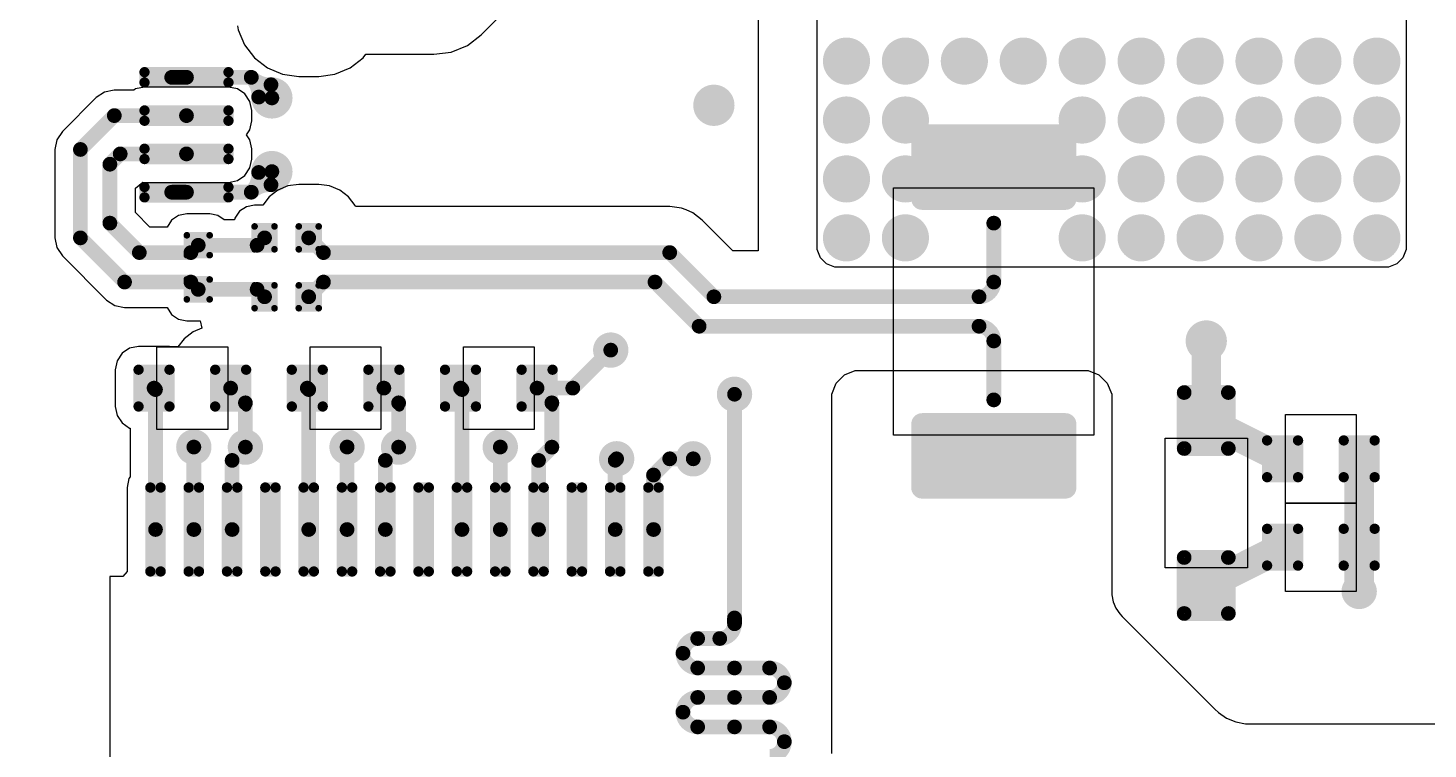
# Model space of a CAD drawing. Header units: millimetres. Extents: x 194 to 375, y 175 to 317.
# Drawn here: x 230.61 to 254.37, y 266.57 to 278.81 of the extents above; entities that cross this region are included whole.
import ezdxf

# ---------------------------------------------------------------- set-up
doc = ezdxf.new("R2010")
doc.units = ezdxf.units.MM
doc.layers.add('Mechanical20', color=56, linetype='Continuous')
doc.layers.add('TopLayer', color=1, linetype='Continuous')

# ---------------------------------------------------------------- blocks, each defined once
blk = doc.blocks.new('R_5025_12')
at = {"layer": 'TopLayer'}
for p, q in [((-2.1, -1.7), (-2.1, 1.7)), ((-2.1, 1.7), (2.1, 1.7)), ((2.1, 1.7), (2.1, -1.7)), ((2.1, -1.7), (-2.1, -1.7))]:
    blk.add_line(p, q, dxfattribs=at)
at = {"layer": 'TopLayer', "const_width": 0.181}
for points in [[(-3.084, 1.219, 1), (-2.903, 1.219, 1)], [(-1.997, 1.219, 1), (-1.816, 1.219, 1)], [(1.816, 1.219, 1), (1.997, 1.219, 1)], [(2.903, 1.219, 1), (3.084, 1.219, 1)], [(-3.084, -1.219, 1), (-2.903, -1.219, 1)], [(-1.997, -1.219, 1), (-1.816, -1.219, 1)], [(1.816, -1.219, 1), (1.997, -1.219, 1)], [(2.903, -1.219, 1), (3.084, -1.219, 1)]]:
    blk.add_lwpolyline(points, format="xyb", close=True, dxfattribs=at)
at = {"layer": 'TopLayer'}
for points in [[(-1.725, -1.219), (-1.725, 1.219), (-3.175, -1.219), (-3.175, 1.219)], [(-1.906, -1.4), (-1.906, 1.4), (-2.994, -1.4), (-2.994, 1.4)], [(3.175, -1.219), (3.175, 1.219), (1.725, -1.219), (1.725, 1.219)], [(2.994, -1.4), (2.994, 1.4), (1.906, -1.4), (1.906, 1.4)]]:
    blk.add_solid(points, dxfattribs=at)
blk = doc.blocks.new('R_1005S_17')
at = {"layer": 'TopLayer', "const_width": 0.0563}
for points in [[(-0.572, 0.194, 1), (-0.516, 0.194, 1)], [(-0.234, 0.194, 1), (-0.178, 0.194, 1)], [(0.178, 0.194, 1), (0.234, 0.194, 1)], [(0.516, 0.194, 1), (0.572, 0.194, 1)], [(-0.572, -0.194, 1), (-0.516, -0.194, 1)], [(-0.234, -0.194, 1), (-0.178, -0.194, 1)], [(0.178, -0.194, 1), (0.234, -0.194, 1)], [(0.516, -0.194, 1), (0.572, -0.194, 1)]]:
    blk.add_lwpolyline(points, format="xyb", close=True, dxfattribs=at)
at = {"layer": 'TopLayer'}
for points in [[(-0.206, 0.25), (-0.544, 0.25), (-0.206, -0.25), (-0.544, -0.25)], [(0.544, 0.25), (0.206, 0.25), (0.544, -0.25), (0.206, -0.25)], [(-0.15, 0.194), (-0.6, 0.194), (-0.15, -0.194), (-0.6, -0.194)], [(0.6, 0.194), (0.15, 0.194), (0.6, -0.194), (0.15, -0.194)]]:
    blk.add_solid(points, dxfattribs=at)
blk = doc.blocks.new('R_1005S_18')
at = {"layer": 'TopLayer', "const_width": 0.0563}
for points in [[(-0.572, 0.194, 1), (-0.516, 0.194, 1)], [(-0.234, 0.194, 1), (-0.178, 0.194, 1)], [(0.178, 0.194, 1), (0.234, 0.194, 1)], [(0.516, 0.194, 1), (0.572, 0.194, 1)], [(-0.572, -0.194, 1), (-0.516, -0.194, 1)], [(-0.234, -0.194, 1), (-0.178, -0.194, 1)], [(0.178, -0.194, 1), (0.234, -0.194, 1)], [(0.516, -0.194, 1), (0.572, -0.194, 1)]]:
    blk.add_lwpolyline(points, format="xyb", close=True, dxfattribs=at)
at = {"layer": 'TopLayer'}
for points in [[(-0.206, 0.25), (-0.544, 0.25), (-0.206, -0.25), (-0.544, -0.25)], [(0.544, 0.25), (0.206, 0.25), (0.544, -0.25), (0.206, -0.25)], [(-0.15, 0.194), (-0.6, 0.194), (-0.15, -0.194), (-0.6, -0.194)], [(0.6, 0.194), (0.15, 0.194), (0.6, -0.194), (0.15, -0.194)]]:
    blk.add_solid(points, dxfattribs=at)
blk = doc.blocks.new('C_1005S_24')
at = {"layer": 'TopLayer', "const_width": 0.0563}
for points in [[(-0.572, 0.194, 1), (-0.516, 0.194, 1)], [(-0.234, 0.194, 1), (-0.178, 0.194, 1)], [(0.178, 0.194, 1), (0.234, 0.194, 1)], [(0.516, 0.194, 1), (0.572, 0.194, 1)], [(-0.572, -0.194, 1), (-0.516, -0.194, 1)], [(-0.234, -0.194, 1), (-0.178, -0.194, 1)], [(0.178, -0.194, 1), (0.234, -0.194, 1)], [(0.516, -0.194, 1), (0.572, -0.194, 1)]]:
    blk.add_lwpolyline(points, format="xyb", close=True, dxfattribs=at)
at = {"layer": 'TopLayer'}
for points in [[(-0.206, 0.25), (-0.544, 0.25), (-0.206, -0.25), (-0.544, -0.25)], [(0.544, 0.25), (0.206, 0.25), (0.544, -0.25), (0.206, -0.25)], [(-0.15, 0.194), (-0.6, 0.194), (-0.15, -0.194), (-0.6, -0.194)], [(0.6, 0.194), (0.15, 0.194), (0.6, -0.194), (0.15, -0.194)]]:
    blk.add_solid(points, dxfattribs=at)
blk = doc.blocks.new('SOD_323_120')
at = {"layer": 'TopLayer'}
for p, q in [((-1.1, -0.7), (-1.1, 0.7)), ((-1.1, 0.7), (1.1, 0.7)), ((1.1, 0.7), (1.1, -0.7)), ((1.1, -0.7), (-1.1, -0.7))]:
    blk.add_line(p, q, dxfattribs=at)
at = {"layer": 'TopLayer', "const_width": 0.125}
for points in [[(-1.937, 0.375, 1), (-1.813, 0.375, 1)], [(-0.987, 0.375, 1), (-0.863, 0.375, 1)], [(0.863, 0.375, 1), (0.987, 0.375, 1)], [(1.813, 0.375, 1), (1.937, 0.375, 1)], [(-1.937, -0.375, 1), (-1.813, -0.375, 1)], [(-0.987, -0.375, 1), (-0.863, -0.375, 1)], [(0.863, -0.375, 1), (0.987, -0.375, 1)], [(1.813, -0.375, 1), (1.937, -0.375, 1)]]:
    blk.add_lwpolyline(points, format="xyb", close=True, dxfattribs=at)
at = {"layer": 'TopLayer'}
for points in [[(-1.875, -0.5), (-0.925, -0.5), (-1.875, 0.5), (-0.925, 0.5)], [(1.875, 0.5), (0.925, 0.5), (1.875, -0.5), (0.925, -0.5)], [(-2, -0.375), (-0.8, -0.375), (-2, 0.375), (-0.8, 0.375)], [(2, 0.375), (0.8, 0.375), (2, -0.375), (0.8, -0.375)]]:
    blk.add_solid(points, dxfattribs=at)
blk = doc.blocks.new('TSSOP_28_124')
at = {"layer": 'TopLayer', "const_width": 0.0875}
for points in [[(-4.356, 4.013, 1), (-4.269, 4.013, 1)], [(-4.181, 4.013, 1), (-4.094, 4.013, 1)], [(-3.706, 4.013, 1), (-3.619, 4.013, 1)], [(-3.531, 4.013, 1), (-3.444, 4.013, 1)], [(-3.056, 4.013, 1), (-2.969, 4.013, 1)], [(-2.881, 4.013, 1), (-2.794, 4.013, 1)], [(-2.406, 4.013, 1), (-2.319, 4.013, 1)], [(-2.231, 4.013, 1), (-2.144, 4.013, 1)], [(-1.756, 4.013, 1), (-1.669, 4.013, 1)], [(-1.581, 4.013, 1), (-1.494, 4.013, 1)], [(-1.106, 4.013, 1), (-1.019, 4.013, 1)], [(-0.931, 4.013, 1), (-0.844, 4.013, 1)], [(-0.456, 4.013, 1), (-0.369, 4.013, 1)], [(-0.281, 4.013, 1), (-0.194, 4.013, 1)], [(0.194, 4.013, 1), (0.281, 4.013, 1)], [(0.369, 4.013, 1), (0.456, 4.013, 1)], [(0.844, 4.013, 1), (0.931, 4.013, 1)], [(1.019, 4.013, 1), (1.106, 4.013, 1)], [(1.494, 4.013, 1), (1.581, 4.013, 1)], [(1.669, 4.013, 1), (1.756, 4.013, 1)], [(2.144, 4.013, 1), (2.231, 4.013, 1)], [(2.319, 4.013, 1), (2.406, 4.013, 1)], [(2.794, 4.013, 1), (2.881, 4.013, 1)], [(2.969, 4.013, 1), (3.056, 4.013, 1)], [(3.444, 4.013, 1), (3.531, 4.013, 1)], [(3.619, 4.013, 1), (3.706, 4.013, 1)], [(4.094, 4.013, 1), (4.181, 4.013, 1)], [(4.269, 4.013, 1), (4.356, 4.013, 1)], [(-4.356, 2.588, 1), (-4.269, 2.588, 1)], [(-4.181, 2.588, 1), (-4.094, 2.588, 1)], [(-3.706, 2.588, 1), (-3.619, 2.588, 1)], [(-3.531, 2.588, 1), (-3.444, 2.588, 1)], [(-3.056, 2.588, 1), (-2.969, 2.588, 1)], [(-2.881, 2.588, 1), (-2.794, 2.588, 1)], [(-2.406, 2.588, 1), (-2.319, 2.588, 1)], [(-2.231, 2.588, 1), (-2.144, 2.588, 1)], [(-1.756, 2.588, 1), (-1.669, 2.588, 1)], [(-1.581, 2.588, 1), (-1.494, 2.588, 1)], [(-1.106, 2.588, 1), (-1.019, 2.588, 1)], [(-0.931, 2.588, 1), (-0.844, 2.588, 1)], [(-0.456, 2.588, 1), (-0.369, 2.588, 1)], [(-0.281, 2.588, 1), (-0.194, 2.588, 1)], [(0.194, 2.588, 1), (0.281, 2.588, 1)], [(0.369, 2.588, 1), (0.456, 2.588, 1)], [(0.844, 2.588, 1), (0.931, 2.588, 1)], [(1.019, 2.588, 1), (1.106, 2.588, 1)], [(1.494, 2.588, 1), (1.581, 2.588, 1)], [(1.669, 2.588, 1), (1.756, 2.588, 1)], [(2.144, 2.588, 1), (2.231, 2.588, 1)], [(2.319, 2.588, 1), (2.406, 2.588, 1)], [(2.794, 2.588, 1), (2.881, 2.588, 1)], [(2.969, 2.588, 1), (3.056, 2.588, 1)], [(3.444, 2.588, 1), (3.531, 2.588, 1)], [(3.619, 2.588, 1), (3.706, 2.588, 1)], [(4.094, 2.588, 1), (4.181, 2.588, 1)], [(4.269, 2.588, 1), (4.356, 2.588, 1)], [(-4.356, -2.588, 1), (-4.269, -2.588, 1)], [(-4.181, -2.588, 1), (-4.094, -2.588, 1)], [(-3.706, -2.588, 1), (-3.619, -2.588, 1)], [(-3.531, -2.588, 1), (-3.444, -2.588, 1)], [(-3.056, -2.588, 1), (-2.969, -2.588, 1)], [(-2.881, -2.588, 1), (-2.794, -2.588, 1)], [(-2.406, -2.588, 1), (-2.319, -2.588, 1)], [(-2.231, -2.588, 1), (-2.144, -2.588, 1)], [(-1.756, -2.588, 1), (-1.669, -2.588, 1)], [(-1.581, -2.588, 1), (-1.494, -2.588, 1)], [(-1.106, -2.588, 1), (-1.019, -2.588, 1)], [(-0.931, -2.588, 1), (-0.844, -2.588, 1)], [(-0.456, -2.588, 1), (-0.369, -2.588, 1)], [(-0.281, -2.588, 1), (-0.194, -2.588, 1)], [(0.194, -2.588, 1), (0.281, -2.588, 1)], [(0.369, -2.588, 1), (0.456, -2.588, 1)], [(0.844, -2.588, 1), (0.931, -2.588, 1)], [(1.019, -2.588, 1), (1.106, -2.588, 1)], [(1.494, -2.588, 1), (1.581, -2.588, 1)], [(1.669, -2.588, 1), (1.756, -2.588, 1)], [(2.144, -2.588, 1), (2.231, -2.588, 1)], [(2.319, -2.588, 1), (2.406, -2.588, 1)], [(2.794, -2.588, 1), (2.881, -2.588, 1)], [(2.969, -2.588, 1), (3.056, -2.588, 1)], [(3.444, -2.588, 1), (3.531, -2.588, 1)], [(3.619, -2.588, 1), (3.706, -2.588, 1)], [(4.094, -2.588, 1), (4.181, -2.588, 1)], [(4.269, -2.588, 1), (4.356, -2.588, 1)], [(-4.356, -4.013, 1), (-4.269, -4.013, 1)], [(-4.181, -4.013, 1), (-4.094, -4.013, 1)], [(-3.706, -4.013, 1), (-3.619, -4.013, 1)], [(-3.531, -4.013, 1), (-3.444, -4.013, 1)], [(-3.056, -4.013, 1), (-2.969, -4.013, 1)], [(-2.881, -4.013, 1), (-2.794, -4.013, 1)], [(-2.406, -4.013, 1), (-2.319, -4.013, 1)], [(-2.231, -4.013, 1), (-2.144, -4.013, 1)], [(-1.756, -4.013, 1), (-1.669, -4.013, 1)], [(-1.581, -4.013, 1), (-1.494, -4.013, 1)], [(-1.106, -4.013, 1), (-1.019, -4.013, 1)], [(-0.931, -4.013, 1), (-0.844, -4.013, 1)], [(-0.456, -4.013, 1), (-0.369, -4.013, 1)], [(-0.281, -4.013, 1), (-0.194, -4.013, 1)], [(0.194, -4.013, 1), (0.281, -4.013, 1)], [(0.369, -4.013, 1), (0.456, -4.013, 1)], [(0.844, -4.013, 1), (0.931, -4.013, 1)], [(1.019, -4.013, 1), (1.106, -4.013, 1)], [(1.494, -4.013, 1), (1.581, -4.013, 1)], [(1.669, -4.013, 1), (1.756, -4.013, 1)], [(2.144, -4.013, 1), (2.231, -4.013, 1)], [(2.319, -4.013, 1), (2.406, -4.013, 1)], [(2.794, -4.013, 1), (2.881, -4.013, 1)], [(2.969, -4.013, 1), (3.056, -4.013, 1)], [(3.444, -4.013, 1), (3.531, -4.013, 1)], [(3.619, -4.013, 1), (3.706, -4.013, 1)], [(4.094, -4.013, 1), (4.181, -4.013, 1)], [(4.269, -4.013, 1), (4.356, -4.013, 1)]]:
    blk.add_lwpolyline(points, format="xyb", close=True, dxfattribs=at)
at = {"layer": 'TopLayer'}
for points in [[(-4.313, 2.5), (-4.137, 2.5), (-4.313, 4.1), (-4.137, 4.1)], [(-3.662, 2.5), (-3.487, 2.5), (-3.662, 4.1), (-3.487, 4.1)], [(-3.013, 2.5), (-2.838, 2.5), (-3.013, 4.1), (-2.838, 4.1)], [(-2.362, 2.5), (-2.187, 2.5), (-2.362, 4.1), (-2.187, 4.1)], [(-1.713, 2.5), (-1.538, 2.5), (-1.713, 4.1), (-1.538, 4.1)], [(-1.062, 2.5), (-0.887, 2.5), (-1.062, 4.1), (-0.887, 4.1)], [(-0.413, 2.5), (-0.238, 2.5), (-0.413, 4.1), (-0.238, 4.1)], [(0.238, 2.5), (0.413, 2.5), (0.238, 4.1), (0.413, 4.1)], [(0.887, 2.5), (1.062, 2.5), (0.887, 4.1), (1.062, 4.1)], [(1.538, 2.5), (1.713, 2.5), (1.538, 4.1), (1.713, 4.1)], [(2.187, 2.5), (2.362, 2.5), (2.187, 4.1), (2.362, 4.1)], [(2.838, 2.5), (3.013, 2.5), (2.838, 4.1), (3.013, 4.1)], [(3.487, 2.5), (3.662, 2.5), (3.487, 4.1), (3.662, 4.1)], [(4.137, 2.5), (4.313, 2.5), (4.137, 4.1), (4.313, 4.1)], [(-4.4, 2.588), (-4.05, 2.588), (-4.4, 4.013), (-4.05, 4.013)], [(-3.75, 2.588), (-3.4, 2.588), (-3.75, 4.013), (-3.4, 4.013)], [(-3.1, 2.588), (-2.75, 2.588), (-3.1, 4.013), (-2.75, 4.013)], [(-2.45, 2.588), (-2.1, 2.588), (-2.45, 4.013), (-2.1, 4.013)], [(-1.8, 2.588), (-1.45, 2.588), (-1.8, 4.013), (-1.45, 4.013)], [(-1.15, 2.588), (-0.8, 2.588), (-1.15, 4.013), (-0.8, 4.013)], [(-0.5, 2.588), (-0.15, 2.588), (-0.5, 4.013), (-0.15, 4.013)], [(0.15, 2.588), (0.5, 2.588), (0.15, 4.013), (0.5, 4.013)], [(0.8, 2.588), (1.15, 2.588), (0.8, 4.013), (1.15, 4.013)], [(1.45, 2.588), (1.8, 2.588), (1.45, 4.013), (1.8, 4.013)], [(2.1, 2.588), (2.45, 2.588), (2.1, 4.013), (2.45, 4.013)], [(2.75, 2.588), (3.1, 2.588), (2.75, 4.013), (3.1, 4.013)], [(3.4, 2.588), (3.75, 2.588), (3.4, 4.013), (3.75, 4.013)], [(4.05, 2.588), (4.4, 2.588), (4.05, 4.013), (4.4, 4.013)], [(-4.4, -4.013), (-4.05, -4.013), (-4.4, -2.588), (-4.05, -2.588)], [(-4.313, -4.1), (-4.137, -4.1), (-4.313, -2.5), (-4.137, -2.5)], [(-3.75, -4.013), (-3.4, -4.013), (-3.75, -2.588), (-3.4, -2.588)], [(-3.662, -4.1), (-3.487, -4.1), (-3.662, -2.5), (-3.487, -2.5)], [(-3.1, -4.013), (-2.75, -4.013), (-3.1, -2.588), (-2.75, -2.588)], [(-3.013, -4.1), (-2.838, -4.1), (-3.013, -2.5), (-2.838, -2.5)], [(-2.45, -4.013), (-2.1, -4.013), (-2.45, -2.588), (-2.1, -2.588)], [(-2.362, -4.1), (-2.187, -4.1), (-2.362, -2.5), (-2.187, -2.5)], [(-1.8, -4.013), (-1.45, -4.013), (-1.8, -2.588), (-1.45, -2.588)], [(-1.713, -4.1), (-1.538, -4.1), (-1.713, -2.5), (-1.538, -2.5)], [(-1.15, -4.013), (-0.8, -4.013), (-1.15, -2.588), (-0.8, -2.588)], [(-1.062, -4.1), (-0.887, -4.1), (-1.062, -2.5), (-0.887, -2.5)], [(-0.5, -4.013), (-0.15, -4.013), (-0.5, -2.588), (-0.15, -2.588)], [(-0.413, -4.1), (-0.238, -4.1), (-0.413, -2.5), (-0.238, -2.5)], [(0.15, -4.013), (0.5, -4.013), (0.15, -2.588), (0.5, -2.588)], [(0.238, -4.1), (0.413, -4.1), (0.238, -2.5), (0.413, -2.5)], [(0.8, -4.013), (1.15, -4.013), (0.8, -2.588), (1.15, -2.588)], [(0.887, -4.1), (1.062, -4.1), (0.887, -2.5), (1.062, -2.5)], [(1.45, -4.013), (1.8, -4.013), (1.45, -2.588), (1.8, -2.588)], [(1.538, -4.1), (1.713, -4.1), (1.538, -2.5), (1.713, -2.5)], [(2.1, -4.013), (2.45, -4.013), (2.1, -2.588), (2.45, -2.588)], [(2.187, -4.1), (2.362, -4.1), (2.187, -2.5), (2.362, -2.5)], [(2.75, -4.013), (3.1, -4.013), (2.75, -2.588), (3.1, -2.588)], [(2.838, -4.1), (3.013, -4.1), (2.838, -2.5), (3.013, -2.5)], [(3.4, -4.013), (3.75, -4.013), (3.4, -2.588), (3.75, -2.588)], [(3.487, -4.1), (3.662, -4.1), (3.487, -2.5), (3.662, -2.5)], [(4.05, -4.013), (4.4, -4.013), (4.05, -2.588), (4.4, -2.588)], [(4.137, -4.1), (4.313, -4.1), (4.137, -2.5), (4.313, -2.5)]]:
    blk.add_solid(points, dxfattribs=at)
blk = doc.blocks.new('TSSOP_8_126')
at = {"layer": 'TopLayer', "const_width": 0.0875}
for points in [[(-1.106, 4.013, 1), (-1.019, 4.013, 1)], [(-0.931, 4.013, 1), (-0.844, 4.013, 1)], [(-0.456, 4.013, 1), (-0.369, 4.013, 1)], [(-0.281, 4.013, 1), (-0.194, 4.013, 1)], [(0.194, 4.013, 1), (0.281, 4.013, 1)], [(0.369, 4.013, 1), (0.456, 4.013, 1)], [(0.844, 4.013, 1), (0.931, 4.013, 1)], [(1.019, 4.013, 1), (1.106, 4.013, 1)], [(-1.106, 2.588, 1), (-1.019, 2.588, 1)], [(-0.931, 2.588, 1), (-0.844, 2.588, 1)], [(-0.456, 2.588, 1), (-0.369, 2.588, 1)], [(-0.281, 2.588, 1), (-0.194, 2.588, 1)], [(0.194, 2.588, 1), (0.281, 2.588, 1)], [(0.369, 2.588, 1), (0.456, 2.588, 1)], [(0.844, 2.588, 1), (0.931, 2.588, 1)], [(1.019, 2.588, 1), (1.106, 2.588, 1)], [(-1.106, -2.588, 1), (-1.019, -2.588, 1)], [(-0.931, -2.588, 1), (-0.844, -2.588, 1)], [(-0.456, -2.588, 1), (-0.369, -2.588, 1)], [(-0.281, -2.588, 1), (-0.194, -2.588, 1)], [(0.194, -2.588, 1), (0.281, -2.588, 1)], [(0.369, -2.588, 1), (0.456, -2.588, 1)], [(0.844, -2.588, 1), (0.931, -2.588, 1)], [(1.019, -2.588, 1), (1.106, -2.588, 1)], [(-1.106, -4.013, 1), (-1.019, -4.013, 1)], [(-0.931, -4.013, 1), (-0.844, -4.013, 1)], [(-0.456, -4.013, 1), (-0.369, -4.013, 1)], [(-0.281, -4.013, 1), (-0.194, -4.013, 1)], [(0.194, -4.013, 1), (0.281, -4.013, 1)], [(0.369, -4.013, 1), (0.456, -4.013, 1)], [(0.844, -4.013, 1), (0.931, -4.013, 1)], [(1.019, -4.013, 1), (1.106, -4.013, 1)]]:
    blk.add_lwpolyline(points, format="xyb", close=True, dxfattribs=at)
at = {"layer": 'TopLayer'}
for points in [[(-1.062, 2.5), (-0.887, 2.5), (-1.062, 4.1), (-0.887, 4.1)], [(-0.413, 2.5), (-0.238, 2.5), (-0.413, 4.1), (-0.238, 4.1)], [(0.238, 2.5), (0.413, 2.5), (0.238, 4.1), (0.413, 4.1)], [(0.887, 2.5), (1.062, 2.5), (0.887, 4.1), (1.062, 4.1)], [(-1.15, 2.588), (-0.8, 2.588), (-1.15, 4.013), (-0.8, 4.013)], [(-0.5, 2.588), (-0.15, 2.588), (-0.5, 4.013), (-0.15, 4.013)], [(0.15, 2.588), (0.5, 2.588), (0.15, 4.013), (0.5, 4.013)], [(0.8, 2.588), (1.15, 2.588), (0.8, 4.013), (1.15, 4.013)], [(-1.15, -4.013), (-0.8, -4.013), (-1.15, -2.588), (-0.8, -2.588)], [(-1.062, -4.1), (-0.887, -4.1), (-1.062, -2.5), (-0.887, -2.5)], [(-0.5, -4.013), (-0.15, -4.013), (-0.5, -2.588), (-0.15, -2.588)], [(-0.413, -4.1), (-0.238, -4.1), (-0.413, -2.5), (-0.238, -2.5)], [(0.15, -4.013), (0.5, -4.013), (0.15, -2.588), (0.5, -2.588)], [(0.238, -4.1), (0.413, -4.1), (0.238, -2.5), (0.413, -2.5)], [(0.8, -4.013), (1.15, -4.013), (0.8, -2.588), (1.15, -2.588)], [(0.887, -4.1), (1.062, -4.1), (0.887, -2.5), (1.062, -2.5)]]:
    blk.add_solid(points, dxfattribs=at)
blk = doc.blocks.new('R_1608S_135')
at = {"layer": 'TopLayer'}
for p, q in [((-0.6, -0.75), (-0.6, 0.75)), ((-0.6, 0.75), (0.6, 0.75)), ((0.6, 0.75), (0.6, -0.75)), ((0.6, -0.75), (-0.6, -0.75))]:
    blk.add_line(p, q, dxfattribs=at)
at = {"layer": 'TopLayer', "const_width": 0.0875}
for points in [[(-0.956, 0.312, 1), (-0.869, 0.312, 1)], [(-0.431, 0.312, 1), (-0.344, 0.312, 1)], [(0.344, 0.312, 1), (0.431, 0.312, 1)], [(0.869, 0.312, 1), (0.956, 0.312, 1)], [(-0.956, -0.312, 1), (-0.869, -0.312, 1)], [(-0.431, -0.312, 1), (-0.344, -0.312, 1)], [(0.344, -0.312, 1), (0.431, -0.312, 1)], [(0.869, -0.312, 1), (0.956, -0.312, 1)]]:
    blk.add_lwpolyline(points, format="xyb", close=True, dxfattribs=at)
at = {"layer": 'TopLayer'}
for points in [[(-0.3, -0.312), (-0.3, 0.312), (-1, -0.312), (-1, 0.312)], [(-0.387, -0.4), (-0.387, 0.4), (-0.912, -0.4), (-0.912, 0.4)], [(1, -0.312), (1, 0.312), (0.3, -0.312), (0.3, 0.312)], [(0.912, -0.4), (0.912, 0.4), (0.387, -0.4), (0.387, 0.4)]]:
    blk.add_solid(points, dxfattribs=at)
blk = doc.blocks.new('C_1608S_137')
at = {"layer": 'TopLayer'}
for p, q in [((-0.6, -0.7), (-0.6, 0.7)), ((-0.6, 0.7), (0.6, 0.7)), ((0.6, 0.7), (0.6, -0.7)), ((0.6, -0.7), (-0.6, -0.7))]:
    blk.add_line(p, q, dxfattribs=at)
at = {"layer": 'TopLayer', "const_width": 0.0875}
for points in [[(-0.956, 0.312, 1), (-0.869, 0.312, 1)], [(-0.431, 0.312, 1), (-0.344, 0.312, 1)], [(0.344, 0.312, 1), (0.431, 0.312, 1)], [(0.869, 0.312, 1), (0.956, 0.312, 1)], [(-0.956, -0.312, 1), (-0.869, -0.312, 1)], [(-0.431, -0.312, 1), (-0.344, -0.312, 1)], [(0.344, -0.312, 1), (0.431, -0.312, 1)], [(0.869, -0.312, 1), (0.956, -0.312, 1)]]:
    blk.add_lwpolyline(points, format="xyb", close=True, dxfattribs=at)
at = {"layer": 'TopLayer'}
for points in [[(-0.3, -0.312), (-0.3, 0.312), (-1, -0.312), (-1, 0.312)], [(-0.387, -0.4), (-0.387, 0.4), (-0.912, -0.4), (-0.912, 0.4)], [(1, -0.312), (1, 0.312), (0.3, -0.312), (0.3, 0.312)], [(0.912, -0.4), (0.912, 0.4), (0.387, -0.4), (0.387, 0.4)]]:
    blk.add_solid(points, dxfattribs=at)
blk = doc.blocks.new('C_1608S_138')
at = {"layer": 'TopLayer'}
for p, q in [((-0.6, -0.7), (-0.6, 0.7)), ((-0.6, 0.7), (0.6, 0.7)), ((0.6, 0.7), (0.6, -0.7)), ((0.6, -0.7), (-0.6, -0.7))]:
    blk.add_line(p, q, dxfattribs=at)
at = {"layer": 'TopLayer', "const_width": 0.0875}
for points in [[(-0.956, 0.312, 1), (-0.869, 0.312, 1)], [(-0.431, 0.312, 1), (-0.344, 0.312, 1)], [(0.344, 0.312, 1), (0.431, 0.312, 1)], [(0.869, 0.312, 1), (0.956, 0.312, 1)], [(-0.956, -0.312, 1), (-0.869, -0.312, 1)], [(-0.431, -0.312, 1), (-0.344, -0.312, 1)], [(0.344, -0.312, 1), (0.431, -0.312, 1)], [(0.869, -0.312, 1), (0.956, -0.312, 1)]]:
    blk.add_lwpolyline(points, format="xyb", close=True, dxfattribs=at)
at = {"layer": 'TopLayer'}
for points in [[(-0.3, -0.312), (-0.3, 0.312), (-1, -0.312), (-1, 0.312)], [(-0.387, -0.4), (-0.387, 0.4), (-0.912, -0.4), (-0.912, 0.4)], [(1, -0.312), (1, 0.312), (0.3, -0.312), (0.3, 0.312)], [(0.912, -0.4), (0.912, 0.4), (0.387, -0.4), (0.387, 0.4)]]:
    blk.add_solid(points, dxfattribs=at)
blk = doc.blocks.new('C_1608S_139')
at = {"layer": 'TopLayer'}
for p, q in [((-0.6, -0.7), (-0.6, 0.7)), ((-0.6, 0.7), (0.6, 0.7)), ((0.6, 0.7), (0.6, -0.7)), ((0.6, -0.7), (-0.6, -0.7))]:
    blk.add_line(p, q, dxfattribs=at)
at = {"layer": 'TopLayer', "const_width": 0.0875}
for points in [[(-0.956, 0.312, 1), (-0.869, 0.312, 1)], [(-0.431, 0.312, 1), (-0.344, 0.312, 1)], [(0.344, 0.312, 1), (0.431, 0.312, 1)], [(0.869, 0.312, 1), (0.956, 0.312, 1)], [(-0.956, -0.312, 1), (-0.869, -0.312, 1)], [(-0.431, -0.312, 1), (-0.344, -0.312, 1)], [(0.344, -0.312, 1), (0.431, -0.312, 1)], [(0.869, -0.312, 1), (0.956, -0.312, 1)]]:
    blk.add_lwpolyline(points, format="xyb", close=True, dxfattribs=at)
at = {"layer": 'TopLayer'}
for points in [[(-0.3, -0.312), (-0.3, 0.312), (-1, -0.312), (-1, 0.312)], [(-0.387, -0.4), (-0.387, 0.4), (-0.912, -0.4), (-0.912, 0.4)], [(1, -0.312), (1, 0.312), (0.3, -0.312), (0.3, 0.312)], [(0.912, -0.4), (0.912, 0.4), (0.387, -0.4), (0.387, 0.4)]]:
    blk.add_solid(points, dxfattribs=at)
blk = doc.blocks.new('R_1608S_153')
at = {"layer": 'TopLayer'}
for p, q in [((-0.6, -0.75), (-0.6, 0.75)), ((-0.6, 0.75), (0.6, 0.75)), ((0.6, 0.75), (0.6, -0.75)), ((0.6, -0.75), (-0.6, -0.75))]:
    blk.add_line(p, q, dxfattribs=at)
at = {"layer": 'TopLayer', "const_width": 0.0875}
for points in [[(-0.956, 0.312, 1), (-0.869, 0.312, 1)], [(-0.431, 0.312, 1), (-0.344, 0.312, 1)], [(0.344, 0.312, 1), (0.431, 0.312, 1)], [(0.869, 0.312, 1), (0.956, 0.312, 1)], [(-0.956, -0.312, 1), (-0.869, -0.312, 1)], [(-0.431, -0.312, 1), (-0.344, -0.312, 1)], [(0.344, -0.312, 1), (0.431, -0.312, 1)], [(0.869, -0.312, 1), (0.956, -0.312, 1)]]:
    blk.add_lwpolyline(points, format="xyb", close=True, dxfattribs=at)
at = {"layer": 'TopLayer'}
for points in [[(-0.3, -0.312), (-0.3, 0.312), (-1, -0.312), (-1, 0.312)], [(-0.387, -0.4), (-0.387, 0.4), (-0.912, -0.4), (-0.912, 0.4)], [(1, -0.312), (1, 0.312), (0.3, -0.312), (0.3, 0.312)], [(0.912, -0.4), (0.912, 0.4), (0.387, -0.4), (0.387, 0.4)]]:
    blk.add_solid(points, dxfattribs=at)

msp = doc.modelspace()

# ---------------------------------------------------------------- linework, layer by layer
at = {"layer": 'Mechanical20', "const_width": 0.1}
msp.add_lwpolyline([(206.5, 273.9, -0.633005), (299.5, 278.125)], format="xyb", dxfattribs=at)
at = {"layer": 'TopLayer'}
for p, q in [((243, 288.14), (243, 275.032)), ((244, 275.125), (244, 287.25)), ((238.302, 278.698), (242.302, 282.698)), ((254, 282.5), (254, 275.125)), ((234.168, 278.846), (234.177, 278.781)), ((234.177, 278.781), (234.284, 278.524)), ((238.067, 278.517), (238.302, 278.698)), ((234.284, 278.524), (234.453, 278.303)), ((237.794, 278.404), (238.067, 278.517)), ((234.453, 278.303), (234.673, 278.134)), ((236.076, 278.134), (236.297, 278.303)), ((236.297, 278.303), (236.345, 278.365)), ((236.345, 278.365), (237.5, 278.365)), ((237.5, 278.365), (237.794, 278.404)), ((234.673, 278.134), (234.93, 278.027)), ((234.93, 278.027), (235.206, 277.991)), ((235.206, 277.991), (235.544, 277.991)), ((235.544, 277.991), (235.819, 278.027)), ((235.819, 278.027), (236.076, 278.134)), ((231.909, 277.725), (231.769, 277.631)), ((232.075, 277.758), (231.909, 277.725)), ((232.408, 277.758), (232.075, 277.758)), ((232.436, 277.778), (232.408, 277.758)), ((232.588, 277.808), (232.436, 277.778)), ((234.013, 277.808), (232.588, 277.808)), ((234.164, 277.778), (234.013, 277.808)), ((234.292, 277.692), (234.164, 277.778)), ((231.769, 277.631), (231.194, 277.056)), ((234.378, 277.564), (234.292, 277.692)), ((234.408, 277.413), (234.378, 277.564)), ((234.408, 277.237), (234.408, 277.413)), ((231.194, 277.056), (231.1, 276.916)), ((234.32, 277), (234.378, 277.086)), ((234.378, 277.086), (234.408, 277.237)), ((231.1, 276.916), (231.067, 276.75)), ((234.378, 276.914), (234.32, 277)), ((234.408, 276.762), (234.378, 276.914)), ((231.067, 276.75), (231.067, 275.25)), ((234.378, 276.436), (234.408, 276.587)), ((234.408, 276.587), (234.408, 276.762)), ((234.164, 276.222), (234.292, 276.308)), ((234.292, 276.308), (234.378, 276.436)), ((232.433, 276.094), (232.56, 276.198)), ((232.433, 275.679), (232.433, 276.094)), ((232.56, 276.198), (232.588, 276.192)), ((232.588, 276.192), (234.013, 276.192)), ((234.013, 276.192), (234.164, 276.222)), ((234.85, 276.061), (234.702, 275.947)), ((235.022, 276.132), (234.85, 276.061)), ((235.206, 276.156), (235.022, 276.132)), ((235.544, 276.156), (235.206, 276.156)), ((235.728, 276.132), (235.544, 276.156)), ((235.9, 276.061), (235.728, 276.132)), ((236.047, 275.947), (235.9, 276.061)), ((234.702, 275.947), (234.595, 275.807)), ((236.161, 275.8), (236.047, 275.947)), ((232.679, 275.433), (232.433, 275.679)), ((233.167, 275.629), (233.049, 275.55)), ((233.306, 275.657), (233.167, 275.629)), ((233.694, 275.657), (233.306, 275.657)), ((233.833, 275.629), (233.694, 275.657)), ((233.939, 275.558), (233.833, 275.629)), ((234.121, 275.583), (234.116, 275.558)), ((234.2, 275.701), (234.121, 275.583)), ((234.317, 275.779), (234.2, 275.701)), ((234.456, 275.807), (234.317, 275.779)), ((234.595, 275.807), (234.456, 275.807)), ((236.168, 275.782), (236.161, 275.8)), ((241.5, 275.782), (236.168, 275.782)), ((241.702, 275.755), (241.5, 275.782)), ((241.78, 275.723), (241.702, 275.755)), ((241.891, 275.677), (241.78, 275.723)), ((242.053, 275.553), (241.891, 275.677)), ((232.971, 275.433), (232.679, 275.433)), ((233.049, 275.55), (232.971, 275.433)), ((234.116, 275.558), (233.939, 275.558)), ((242.574, 275.032), (242.053, 275.553)), ((231.067, 275.25), (231.1, 275.084)), ((244, 275.125), (244, 275.125)), ((244, 275.05), (244, 275.125)), ((254, 275.125), (254, 275.05)), ((231.1, 275.084), (231.194, 274.944)), ((231.194, 274.944), (231.944, 274.194)), ((243, 275.032), (242.574, 275.032)), ((244.057, 274.913), (244, 275.05)), ((244.163, 274.807), (244.057, 274.913)), ((253.943, 274.913), (253.837, 274.807)), ((254, 275.05), (253.943, 274.913)), ((244.3, 274.75), (244.163, 274.807)), ((244.375, 274.75), (244.3, 274.75)), ((253.625, 274.75), (244.375, 274.75)), ((253.7, 274.75), (253.625, 274.75)), ((253.625, 274.75), (253.625, 274.75)), ((253.837, 274.807), (253.7, 274.75)), ((231.944, 274.194), (232.084, 274.1)), ((232.084, 274.1), (232.25, 274.067)), ((232.25, 274.067), (232.971, 274.067)), ((232.971, 274.067), (233.049, 273.95)), ((233.049, 273.95), (233.167, 273.871)), ((233.167, 273.871), (233.306, 273.843)), ((233.306, 273.843), (233.534, 273.843)), ((233.559, 273.716), (233.416, 273.657)), ((233.534, 273.843), (233.559, 273.716)), ((233.261, 273.538), (233.155, 273.4)), ((233.416, 273.657), (233.261, 273.538)), ((232.208, 273.292), (232.122, 273.164)), ((232.336, 273.378), (232.208, 273.292)), ((232.488, 273.408), (232.336, 273.378)), ((233.013, 273.408), (232.488, 273.408)), ((233.051, 273.4), (233.013, 273.408)), ((233.155, 273.4), (233.051, 273.4)), ((232.122, 273.164), (232.092, 273.012)), ((232.092, 273.012), (232.092, 272.388)), ((244.467, 272.924), (244.65, 273)), ((244.65, 273), (244.75, 273)), ((244.75, 273), (244.75, 273)), ((244.75, 273), (248.5, 273)), ((248.5, 273), (248.599, 273)), ((248.599, 273), (248.783, 272.924)), ((244.25, 272.599), (244.326, 272.783)), ((244.326, 272.783), (244.467, 272.924)), ((248.783, 272.924), (248.924, 272.783)), ((248.924, 272.783), (249, 272.599)), ((244.25, 272.5), (244.25, 272.599)), ((244.25, 266.5), (244.25, 272.5)), ((249, 272.599), (249, 272.5)), ((249, 272.5), (249, 272.5)), ((249, 272.5), (249, 269.25)), ((232.092, 272.388), (232.122, 272.236)), ((232.122, 272.236), (232.208, 272.108)), ((232.208, 272.108), (232.336, 272.022)), ((232.336, 272.022), (232.342, 272.021)), ((232.342, 272.021), (232.342, 271.192)), ((232.322, 271.164), (232.292, 271.013)), ((232.342, 271.192), (232.322, 271.164)), ((232.292, 271.013), (232.292, 269.588)), ((232.221, 269.5), (232, 269.5)), ((232, 269.5), (232, 264.5)), ((232.292, 269.588), (232.221, 269.5)), ((249, 269.25), (249.003, 269.191)), ((249.003, 269.191), (249.026, 269.075)), ((249.026, 269.075), (249.071, 268.965)), ((249.071, 268.965), (249.137, 268.867)), ((249.137, 268.867), (249.177, 268.823)), ((249.177, 268.823), (249.177, 268.823)), ((249.177, 268.823), (250.75, 267.25)), ((250.75, 267.25), (250.812, 267.194)), ((250.812, 267.194), (250.951, 267.101)), ((250.951, 267.101), (251.106, 267.037)), ((251.106, 267.037), (251.27, 267.004)), ((251.27, 267.004), (251.354, 267)), ((251.354, 267), (251.354, 267)), ((251.354, 267), (257, 267))]:
    msp.add_line(p, q, dxfattribs=at)
for points, const_width in [([(244.3, 278.25, 1), (244.7, 278.25, 1)], 0.4), ([(245.3, 278.25, 1), (245.7, 278.25, 1)], 0.4), ([(246.3, 278.25, 1), (246.7, 278.25, 1)], 0.4), ([(247.3, 278.25, 1), (247.7, 278.25, 1)], 0.4), ([(248.3, 278.25, 1), (248.7, 278.25, 1)], 0.4), ([(249.3, 278.25, 1), (249.7, 278.25, 1)], 0.4), ([(250.3, 278.25, 1), (250.7, 278.25, 1)], 0.4), ([(251.3, 278.25, 1), (251.7, 278.25, 1)], 0.4), ([(252.3, 278.25, 1), (252.7, 278.25, 1)], 0.4), ([(253.3, 278.25, 1), (253.7, 278.25, 1)], 0.4), ([(232.987, 277.975, 1), (233.112, 277.975, 1)], 0.125), ([(233.238, 277.975, 1), (233.363, 277.975, 1)], 0.125), ([(233.238, 277.975, 1), (233.363, 277.975, 1)], 0.125), ([(234.337, 277.975, 1), (234.462, 277.975, 1)], 0.125), ([(234.337, 277.975, 1), (234.462, 277.975, 1)], 0.125), ([(234.338, 277.975, 1), (234.463, 277.975, 1)], 0.125), ([(234.338, 277.975, 1), (234.463, 277.975, 1)], 0.125), ([(234.575, 277.625, 1), (234.925, 277.625, 1)], 0.35), ([(234.672, 277.849, 1), (234.797, 277.849, 1)], 0.125), ([(234.463, 277.64, 1), (234.588, 277.64, 1)], 0.125), ([(234.687, 277.625, 1), (234.812, 277.625, 1)], 0.125), ([(242.075, 277.5, 1), (242.425, 277.5, 1)], 0.35), ([(244.3, 277.25, 1), (244.7, 277.25, 1)], 0.4), ([(245.3, 277.25, 1), (245.7, 277.25, 1)], 0.4), ([(248.3, 277.25, 1), (248.7, 277.25, 1)], 0.4), ([(249.3, 277.25, 1), (249.7, 277.25, 1)], 0.4), ([(250.3, 277.25, 1), (250.7, 277.25, 1)], 0.4), ([(251.3, 277.25, 1), (251.7, 277.25, 1)], 0.4), ([(252.3, 277.25, 1), (252.7, 277.25, 1)], 0.4), ([(253.3, 277.25, 1), (253.7, 277.25, 1)], 0.4), ([(232.013, 277.325, 1), (232.138, 277.325, 1)], 0.125), ([(232.013, 277.325, 1), (232.138, 277.325, 1)], 0.125), ([(233.238, 277.325, 1), (233.363, 277.325, 1)], 0.125), ([(231.438, 276.75, 1), (231.563, 276.75, 1)], 0.125), ([(231.438, 276.75, 1), (231.563, 276.75, 1)], 0.125), ([(232.113, 276.675, 1), (232.238, 276.675, 1)], 0.125), ([(232.113, 276.675, 1), (232.238, 276.675, 1)], 0.125), ([(233.238, 276.675, 1), (233.363, 276.675, 1)], 0.125), ([(231.938, 276.5, 1), (232.063, 276.5, 1)], 0.125), ([(231.938, 276.5, 1), (232.063, 276.5, 1)], 0.125), ([(234.575, 276.375, 1), (234.925, 276.375, 1)], 0.35), ([(244.3, 276.25, 1), (244.7, 276.25, 1)], 0.4), ([(245.3, 276.25, 1), (245.7, 276.25, 1)], 0.4), ([(248.3, 276.25, 1), (248.7, 276.25, 1)], 0.4), ([(249.3, 276.25, 1), (249.7, 276.25, 1)], 0.4), ([(250.3, 276.25, 1), (250.7, 276.25, 1)], 0.4), ([(251.3, 276.25, 1), (251.7, 276.25, 1)], 0.4), ([(252.3, 276.25, 1), (252.7, 276.25, 1)], 0.4), ([(253.3, 276.25, 1), (253.7, 276.25, 1)], 0.4), ([(234.463, 276.36, 1), (234.588, 276.36, 1)], 0.125), ([(234.687, 276.375, 1), (234.812, 276.375, 1)], 0.125), ([(232.987, 276.025, 1), (233.112, 276.025, 1)], 0.125), ([(233.238, 276.025, 1), (233.363, 276.025, 1)], 0.125), ([(233.238, 276.025, 1), (233.363, 276.025, 1)], 0.125), ([(234.337, 276.025, 1), (234.462, 276.025, 1)], 0.125), ([(234.337, 276.025, 1), (234.462, 276.025, 1)], 0.125), ([(234.338, 276.025, 1), (234.463, 276.025, 1)], 0.125), ([(234.338, 276.025, 1), (234.463, 276.025, 1)], 0.125), ([(234.672, 276.151, 1), (234.797, 276.151, 1)], 0.125), ([(231.938, 275.5, 1), (232.063, 275.5, 1)], 0.125), ([(231.938, 275.5, 1), (232.063, 275.5, 1)], 0.125), ([(244.3, 275.25, 1), (244.7, 275.25, 1)], 0.4), ([(245.3, 275.25, 1), (245.7, 275.25, 1)], 0.4), ([(246.937, 275.5, 1), (247.062, 275.5, 1)], 0.125), ([(248.3, 275.25, 1), (248.7, 275.25, 1)], 0.4), ([(249.3, 275.25, 1), (249.7, 275.25, 1)], 0.4), ([(250.3, 275.25, 1), (250.7, 275.25, 1)], 0.4), ([(251.3, 275.25, 1), (251.7, 275.25, 1)], 0.4), ([(252.3, 275.25, 1), (252.7, 275.25, 1)], 0.4), ([(253.3, 275.25, 1), (253.7, 275.25, 1)], 0.4), ([(231.438, 275.25, 1), (231.563, 275.25, 1)], 0.125), ([(231.438, 275.25, 1), (231.563, 275.25, 1)], 0.125), ([(234.563, 275.25, 1), (234.688, 275.25, 1)], 0.125), ([(235.312, 275.25, 1), (235.437, 275.25, 1)], 0.125), ([(232.438, 275, 1), (232.562, 275, 1)], 0.125), ([(232.438, 275, 1), (232.562, 275, 1)], 0.125), ([(233.313, 275, 1), (233.438, 275, 1)], 0.125), ([(233.313, 275, 1), (233.438, 275, 1)], 0.125), ([(233.438, 275.125, 1), (233.562, 275.125, 1)], 0.125), ([(233.438, 275.125, 1), (233.562, 275.125, 1)], 0.125), ([(234.437, 275.125, 1), (234.562, 275.125, 1)], 0.125), ([(234.437, 275.125, 1), (234.562, 275.125, 1)], 0.125), ([(235.562, 275, 1), (235.687, 275, 1)], 0.125), ([(235.562, 275, 1), (235.687, 275, 1)], 0.125), ([(241.438, 275, 1), (241.563, 275, 1)], 0.125), ([(241.438, 275, 1), (241.563, 275, 1)], 0.125), ([(232.188, 274.5, 1), (232.312, 274.5, 1)], 0.125), ([(232.188, 274.5, 1), (232.312, 274.5, 1)], 0.125), ([(233.313, 274.5, 1), (233.438, 274.5, 1)], 0.125), ([(233.313, 274.5, 1), (233.438, 274.5, 1)], 0.125), ([(233.438, 274.375, 1), (233.562, 274.375, 1)], 0.125), ([(233.438, 274.375, 1), (233.562, 274.375, 1)], 0.125), ([(234.437, 274.375, 1), (234.562, 274.375, 1)], 0.125), ([(234.437, 274.375, 1), (234.562, 274.375, 1)], 0.125), ([(235.562, 274.5, 1), (235.687, 274.5, 1)], 0.125), ([(235.562, 274.5, 1), (235.687, 274.5, 1)], 0.125), ([(241.188, 274.5, 1), (241.313, 274.5, 1)], 0.125), ([(241.188, 274.5, 1), (241.313, 274.5, 1)], 0.125), ([(246.937, 274.5, 1), (247.062, 274.5, 1)], 0.125), ([(246.937, 274.5, 1), (247.062, 274.5, 1)], 0.125), ([(234.563, 274.25, 1), (234.688, 274.25, 1)], 0.125), ([(235.312, 274.25, 1), (235.437, 274.25, 1)], 0.125), ([(242.188, 274.25, 1), (242.312, 274.25, 1)], 0.125), ([(242.188, 274.25, 1), (242.312, 274.25, 1)], 0.125), ([(246.687, 274.25, 1), (246.812, 274.25, 1)], 0.125), ([(246.687, 274.25, 1), (246.812, 274.25, 1)], 0.125), ([(241.937, 273.75, 1), (242.062, 273.75, 1)], 0.125), ([(241.937, 273.75, 1), (242.062, 273.75, 1)], 0.125), ([(246.687, 273.75, 1), (246.812, 273.75, 1)], 0.125), ([(246.687, 273.75, 1), (246.812, 273.75, 1)], 0.125), ([(250.43, 273.5, 1), (250.78, 273.5, 1)], 0.35), ([(250.48, 273.5, 1), (250.73, 273.5, 1)], 0.25), ([(240.35, 273.345, 1), (240.65, 273.345, 1)], 0.3), ([(240.437, 273.345, 1), (240.562, 273.345, 1)], 0.125), ([(246.937, 273.5, 1), (247.062, 273.5, 1)], 0.125), ([(246.937, 273.5, 1), (247.062, 273.5, 1)], 0.125), ([(232.688, 272.7, 1), (232.813, 272.7, 1)], 0.125), ([(232.713, 272.675, 1), (232.837, 272.675, 1)], 0.125), ([(232.713, 272.675, 1), (232.837, 272.675, 1)], 0.125), ([(233.987, 272.7, 1), (234.112, 272.7, 1)], 0.125), ([(235.288, 272.7, 1), (235.413, 272.7, 1)], 0.125), ([(235.313, 272.675, 1), (235.437, 272.675, 1)], 0.125), ([(235.313, 272.675, 1), (235.437, 272.675, 1)], 0.125), ([(236.587, 272.7, 1), (236.712, 272.7, 1)], 0.125), ([(237.888, 272.7, 1), (238.013, 272.7, 1)], 0.125), ([(237.913, 272.675, 1), (238.037, 272.675, 1)], 0.125), ([(237.913, 272.675, 1), (238.037, 272.675, 1)], 0.125), ([(239.187, 272.7, 1), (239.312, 272.7, 1)], 0.125), ([(239.187, 272.7, 1), (239.312, 272.7, 1)], 0.125), ([(239.793, 272.7, 1), (239.918, 272.7, 1)], 0.125), ([(239.793, 272.7, 1), (239.918, 272.7, 1)], 0.125), ([(242.45, 272.596, 1), (242.75, 272.596, 1)], 0.3), ([(234.238, 272.45, 1), (234.363, 272.45, 1)], 0.125), ([(234.238, 272.45, 1), (234.363, 272.45, 1)], 0.125), ([(236.838, 272.45, 1), (236.963, 272.45, 1)], 0.125), ([(236.838, 272.45, 1), (236.963, 272.45, 1)], 0.125), ([(239.438, 272.45, 1), (239.563, 272.45, 1)], 0.125), ([(239.438, 272.45, 1), (239.563, 272.45, 1)], 0.125), ([(242.538, 272.596, 1), (242.662, 272.596, 1)], 0.125), ([(246.937, 272.5, 1), (247.062, 272.5, 1)], 0.125), ([(250.48, 272.15, 1), (250.73, 272.15, 1)], 0.25), ([(250.48, 272.15, 1), (250.73, 272.15, 1)], 0.25), ([(233.275, 271.7, 1), (233.575, 271.7, 1)], 0.3), ([(233.363, 271.7, 1), (233.488, 271.7, 1)], 0.125), ([(234.15, 271.698, 1), (234.45, 271.698, 1)], 0.3), ([(234.238, 271.698, 1), (234.363, 271.698, 1)], 0.125), ([(234.238, 271.698, 1), (234.363, 271.698, 1)], 0.125), ([(235.875, 271.7, 1), (236.175, 271.7, 1)], 0.3), ([(235.963, 271.7, 1), (236.088, 271.7, 1)], 0.125), ([(236.75, 271.698, 1), (237.05, 271.698, 1)], 0.3), ([(236.838, 271.698, 1), (236.963, 271.698, 1)], 0.125), ([(236.838, 271.698, 1), (236.963, 271.698, 1)], 0.125), ([(238.475, 271.7, 1), (238.775, 271.7, 1)], 0.3), ([(238.563, 271.7, 1), (238.688, 271.7, 1)], 0.125), ([(239.438, 271.698, 1), (239.563, 271.698, 1)], 0.125), ([(239.438, 271.698, 1), (239.563, 271.698, 1)], 0.125), ([(240.45, 271.5, 1), (240.75, 271.5, 1)], 0.3), ([(241.75, 271.5, 1), (242.05, 271.5, 1)], 0.3), ([(234.013, 271.473, 1), (234.137, 271.473, 1)], 0.125), ([(234.013, 271.473, 1), (234.137, 271.473, 1)], 0.125), ([(236.613, 271.473, 1), (236.737, 271.473, 1)], 0.125), ([(236.613, 271.473, 1), (236.737, 271.473, 1)], 0.125), ([(239.213, 271.473, 1), (239.337, 271.473, 1)], 0.125), ([(239.213, 271.473, 1), (239.337, 271.473, 1)], 0.125), ([(240.513, 271.475, 1), (240.637, 271.475, 1)], 0.125), ([(240.513, 271.475, 1), (240.637, 271.475, 1)], 0.125), ([(240.537, 271.5, 1), (240.662, 271.5, 1)], 0.125), ([(241.438, 271.5, 1), (241.563, 271.5, 1)], 0.125), ([(241.438, 271.5, 1), (241.563, 271.5, 1)], 0.125), ([(241.837, 271.5, 1), (241.962, 271.5, 1)], 0.125), ([(251.775, 271.5, 1), (252.025, 271.5, 1)], 0.25), ([(253.075, 271.5, 1), (253.325, 271.5, 1)], 0.25), ([(241.163, 271.225, 1), (241.288, 271.225, 1)], 0.125), ([(241.163, 271.225, 1), (241.288, 271.225, 1)], 0.125), ([(232.713, 270.3, 1), (232.837, 270.3, 1)], 0.125), ([(233.363, 270.3, 1), (233.488, 270.3, 1)], 0.125), ([(234.013, 270.3, 1), (234.137, 270.3, 1)], 0.125), ([(235.313, 270.3, 1), (235.437, 270.3, 1)], 0.125), ([(235.963, 270.3, 1), (236.088, 270.3, 1)], 0.125), ([(236.613, 270.3, 1), (236.737, 270.3, 1)], 0.125), ([(237.913, 270.3, 1), (238.037, 270.3, 1)], 0.125), ([(238.563, 270.3, 1), (238.688, 270.3, 1)], 0.125), ([(239.213, 270.3, 1), (239.337, 270.3, 1)], 0.125), ([(240.513, 270.3, 1), (240.637, 270.3, 1)], 0.125), ([(241.163, 270.3, 1), (241.288, 270.3, 1)], 0.125), ([(251.775, 270, 1), (252.025, 270, 1)], 0.25), ([(253.075, 270, 1), (253.325, 270, 1)], 0.25), ([(253.075, 270, 1), (253.325, 270, 1)], 0.25), ([(250.48, 269.35, 1), (250.73, 269.35, 1)], 0.25), ([(253.05, 269.25, 1), (253.35, 269.25, 1)], 0.3), ([(253.075, 269.25, 1), (253.325, 269.25, 1)], 0.25), ([(242.538, 268.8, 1), (242.662, 268.8, 1)], 0.125), ([(242.538, 268.8, 1), (242.662, 268.8, 1)], 0.125), ([(242.538, 268.7, 1), (242.662, 268.7, 1)], 0.125), ([(242.538, 268.7, 1), (242.662, 268.7, 1)], 0.125), ([(241.913, 268.45, 1), (242.037, 268.45, 1)], 0.125), ([(241.913, 268.45, 1), (242.037, 268.45, 1)], 0.125), ([(242.288, 268.45, 1), (242.412, 268.45, 1)], 0.125), ([(242.288, 268.45, 1), (242.412, 268.45, 1)], 0.125), ([(241.663, 268.2, 1), (241.787, 268.2, 1)], 0.125), ([(241.663, 268.2, 1), (241.787, 268.2, 1)], 0.125), ([(241.913, 267.95, 1), (242.037, 267.95, 1)], 0.125), ([(241.913, 267.95, 1), (242.037, 267.95, 1)], 0.125), ([(242.538, 267.95, 1), (242.662, 267.95, 1)], 0.125), ([(242.538, 267.95, 1), (242.662, 267.95, 1)], 0.125), ([(243.133, 267.95, 1), (243.258, 267.95, 1)], 0.125), ([(243.133, 267.95, 1), (243.258, 267.95, 1)], 0.125), ([(243.383, 267.7, 1), (243.508, 267.7, 1)], 0.125), ([(243.383, 267.7, 1), (243.508, 267.7, 1)], 0.125), ([(241.913, 267.45, 1), (242.037, 267.45, 1)], 0.125), ([(241.913, 267.45, 1), (242.037, 267.45, 1)], 0.125), ([(242.538, 267.45, 1), (242.662, 267.45, 1)], 0.125), ([(242.538, 267.45, 1), (242.662, 267.45, 1)], 0.125), ([(243.133, 267.45, 1), (243.258, 267.45, 1)], 0.125), ([(243.133, 267.45, 1), (243.258, 267.45, 1)], 0.125), ([(241.663, 267.2, 1), (241.787, 267.2, 1)], 0.125), ([(241.663, 267.2, 1), (241.787, 267.2, 1)], 0.125), ([(241.913, 266.95, 1), (242.037, 266.95, 1)], 0.125), ([(241.913, 266.95, 1), (242.037, 266.95, 1)], 0.125), ([(242.538, 266.95, 1), (242.662, 266.95, 1)], 0.125), ([(242.538, 266.95, 1), (242.662, 266.95, 1)], 0.125), ([(243.133, 266.95, 1), (243.258, 266.95, 1)], 0.125), ([(243.133, 266.95, 1), (243.258, 266.95, 1)], 0.125), ([(243.383, 266.7, 1), (243.508, 266.7, 1)], 0.125), ([(243.383, 266.7, 1), (243.508, 266.7, 1)], 0.125)]:
    msp.add_lwpolyline(points, format="xyb", close=True, dxfattribs=dict(at, const_width=const_width))
for points, const_width in [([(233.05, 277.975), (233.3, 277.975)], 0.25), ([(233.3, 277.975), (234.4, 277.975)], 0.25), ([(234.4, 277.975), (234.75, 277.625)], 0.25), ([(231.5, 276.75), (232.075, 277.325)], 0.25), ([(232.075, 277.325), (233.3, 277.325)], 0.25), ([(231.5, 275.25), (231.5, 276.75)], 0.25), ([(232, 276.5), (232.175, 276.675)], 0.25), ([(232.175, 276.675), (233.3, 276.675)], 0.25), ([(232, 275.5), (232, 276.5)], 0.25), ([(234.4, 276.025), (234.75, 276.375)], 0.25), ([(233.05, 276.025), (233.3, 276.025)], 0.25), ([(233.3, 276.025), (234.4, 276.025)], 0.25), ([(232, 275.5), (232.5, 275)], 0.25), ([(247, 274.5), (247, 275.5)], 0.25), ([(231.5, 275.25), (232.25, 274.5)], 0.25), ([(234.5, 275.125), (234.625, 275.25)], 0.25), ([(235.375, 275.25), (235.625, 275)], 0.25), ([(232.5, 275), (233.375, 275)], 0.25), ([(233.375, 275), (233.5, 275.125)], 0.25), ([(233.5, 275.125), (234.5, 275.125)], 0.25), ([(235.625, 275), (241.5, 275)], 0.25), ([(241.5, 275), (242.25, 274.25)], 0.25), ([(232.25, 274.5), (233.375, 274.5)], 0.25), ([(233.375, 274.5), (233.5, 274.375)], 0.25), ([(233.5, 274.375), (234.5, 274.375)], 0.25), ([(234.5, 274.375), (234.625, 274.25)], 0.25), ([(235.375, 274.25), (235.625, 274.5)], 0.25), ([(235.625, 274.5), (241.25, 274.5)], 0.25), ([(241.25, 274.5), (242, 273.75)], 0.25), ([(242.25, 274.25), (246.75, 274.25)], 0.25), ([(242, 273.75), (246.75, 273.75)], 0.25), ([(250.605, 272.15), (250.605, 273.5)], 0.5), ([(239.855, 272.7), (240.5, 273.345)], 0.25), ([(247, 272.5), (247, 273.5)], 0.25), ([(232.75, 272.7), (232.775, 272.675)], 0.25), ([(232.775, 270.3), (232.775, 272.675)], 0.25), ([(234.05, 272.7), (234.3, 272.45)], 0.25), ([(235.35, 272.7), (235.375, 272.675)], 0.25), ([(235.375, 270.3), (235.375, 272.675)], 0.25), ([(236.65, 272.7), (236.9, 272.45)], 0.25), ([(237.95, 272.7), (237.975, 272.675)], 0.25), ([(237.975, 270.3), (237.975, 272.675)], 0.25), ([(239.25, 272.7), (239.5, 272.45)], 0.25), ([(239.25, 272.7), (239.855, 272.7)], 0.25), ([(234.3, 271.698), (234.3, 272.45)], 0.25), ([(236.9, 271.698), (236.9, 272.45)], 0.25), ([(239.5, 271.698), (239.5, 272.45)], 0.25), ([(242.6, 268.8), (242.6, 272.596)], 0.25), ([(250.605, 272.15), (251.9, 271.5)], 0.5), ([(233.425, 270.3), (233.425, 271.7)], 0.25), ([(234.075, 271.473), (234.3, 271.698)], 0.25), ([(236.025, 270.3), (236.025, 271.7)], 0.25), ([(236.675, 271.473), (236.9, 271.698)], 0.25), ([(238.625, 270.3), (238.625, 271.7)], 0.25), ([(239.275, 271.473), (239.5, 271.698)], 0.25), ([(234.075, 270.3), (234.075, 271.473)], 0.25), ([(236.675, 270.3), (236.675, 271.473)], 0.25), ([(239.275, 270.3), (239.275, 271.473)], 0.25), ([(240.575, 271.475), (240.6, 271.5)], 0.25), ([(240.575, 270.3), (240.575, 271.475)], 0.25), ([(241.225, 271.225), (241.5, 271.5)], 0.25), ([(241.5, 271.5), (241.9, 271.5)], 0.25), ([(253.2, 270), (253.2, 271.5)], 0.5), ([(241.225, 270.3), (241.225, 271.225)], 0.25), ([(250.605, 269.35), (251.9, 270)], 0.5), ([(253.2, 269.25), (253.2, 270)], 0.5), ([(242.6, 268.7), (242.6, 268.8)], 0.25), ([(241.975, 268.45), (242.35, 268.45)], 0.25), ([(241.975, 267.95), (242.6, 267.95)], 0.25), ([(242.6, 267.95), (243.196, 267.95)], 0.25), ([(241.975, 267.45), (242.6, 267.45)], 0.25), ([(242.6, 267.45), (243.196, 267.45)], 0.25), ([(241.975, 266.95), (242.6, 266.95)], 0.25), ([(242.6, 266.95), (243.196, 266.95)], 0.25)]:
    msp.add_lwpolyline(points, dxfattribs=dict(at, const_width=const_width))
at = {"layer": 'TopLayer', "const_width": 0.25}
for points in [[(234.4, 277.975, -0.216628), (234.526, 277.64)], [(234.735, 277.849, -0.216628), (234.4, 277.975)], [(234.526, 276.36, -0.216632), (234.4, 276.025)], [(234.4, 276.025, -0.216632), (234.735, 276.151)], [(247, 274.5, -0.414214), (246.75, 274.25)], [(246.75, 273.75, -0.414214), (247, 273.5)], [(242.6, 268.7, -0.414214), (242.35, 268.45)], [(241.725, 268.2, -0.414214), (241.975, 268.45)], [(241.975, 267.95, -0.414214), (241.725, 268.2)], [(243.196, 267.95, -0.414214), (243.446, 267.7)], [(243.446, 267.7, -0.414214), (243.196, 267.45)], [(241.725, 267.2, -0.414214), (241.975, 267.45)], [(241.975, 266.95, -0.414214), (241.725, 267.2)], [(243.196, 266.95, -0.414214), (243.446, 266.7)], [(243.446, 266.7, -0.414214), (243.196, 266.45)]]:
    msp.add_lwpolyline(points, format="xyb", dxfattribs=at)

# ---------------------------------------------------------------- block references
for name, p, rotation in [('TSSOP_8_126', (230, 277), 90), ('R_5025_12', (247, 274), 90), ('C_1005S_24', (233.5, 274.75), 270), ('R_1005S_17', (235, 275.25), 180), ('R_1005S_18', (235, 274.25), 180), ('C_1608S_137', (233.4, 272.7), 180), ('C_1608S_138', (236, 272.7), 180), ('C_1608S_139', (238.6, 272.7), 360), ('SOD_323_120', (250.605, 270.75), 90), ('R_1608S_153', (252.55, 271.5), 180), ('TSSOP_28_124', (237, 267), 360), ('R_1608S_135', (252.55, 270), 180)]:
    msp.add_blockref(name, p, dxfattribs=dict(rotation=rotation))

doc.saveas('drawing.dxf')
